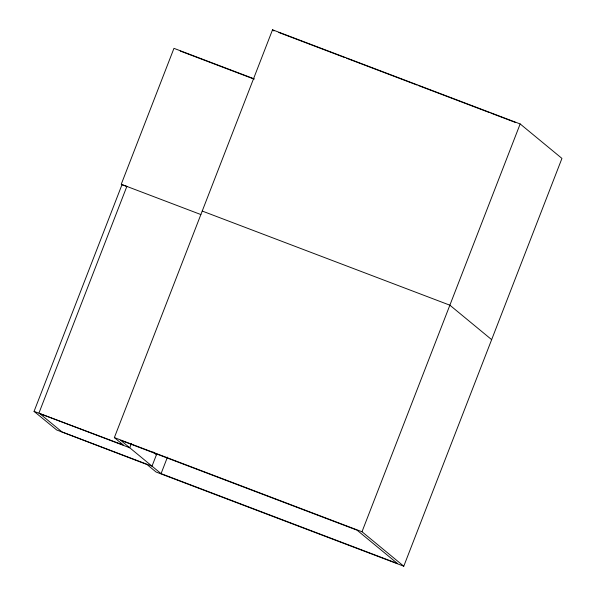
<?xml version="1.0" encoding="UTF-8"?>
<svg xmlns="http://www.w3.org/2000/svg" width="596" height="596" viewBox="0 0 596 596"><rect width="100%" height="100%" fill="white"/><g stroke="black" fill="none" stroke-linecap="round" stroke-linejoin="round"><path stroke-width="0.89" d="M34.054 411.396L123.409 445.063L114.358 437.591L272.528 29.8L520.166 123.946L561.946 158.409L403.775 566.2L156.137 472.054L147.085 464.589L56.709 429.999L34.054 411.396L121.927 184.849M38.986 412.961L126.859 186.414L121.942 184.767M131.418 443.431L129.734 447.775L39.679 413.542L61.962 431.914L152.017 466.154L156.726 454.003M161.069 473.619L120.683 440.31L357.064 530.179L397.45 563.488L161.069 473.619L167.461 457.125M403.775 566.2L361.995 531.744L520.166 123.946M278.853 32.512L344.898 57.626M346.641 58.281L417.029 85.049M418.772 85.705L489.16 112.473M490.903 113.128L515.235 122.381M254.477 78.955L173.958 48.343L121.234 184.276L200.889 214.56M180.283 51.055L253.389 78.851M202.23 211.044L449.868 305.189L491.648 339.645M114.358 437.591L361.995 531.744M272.528 29.8L273.944 30.97M152.926 451.954L156.405 454.822"/></g></svg>
